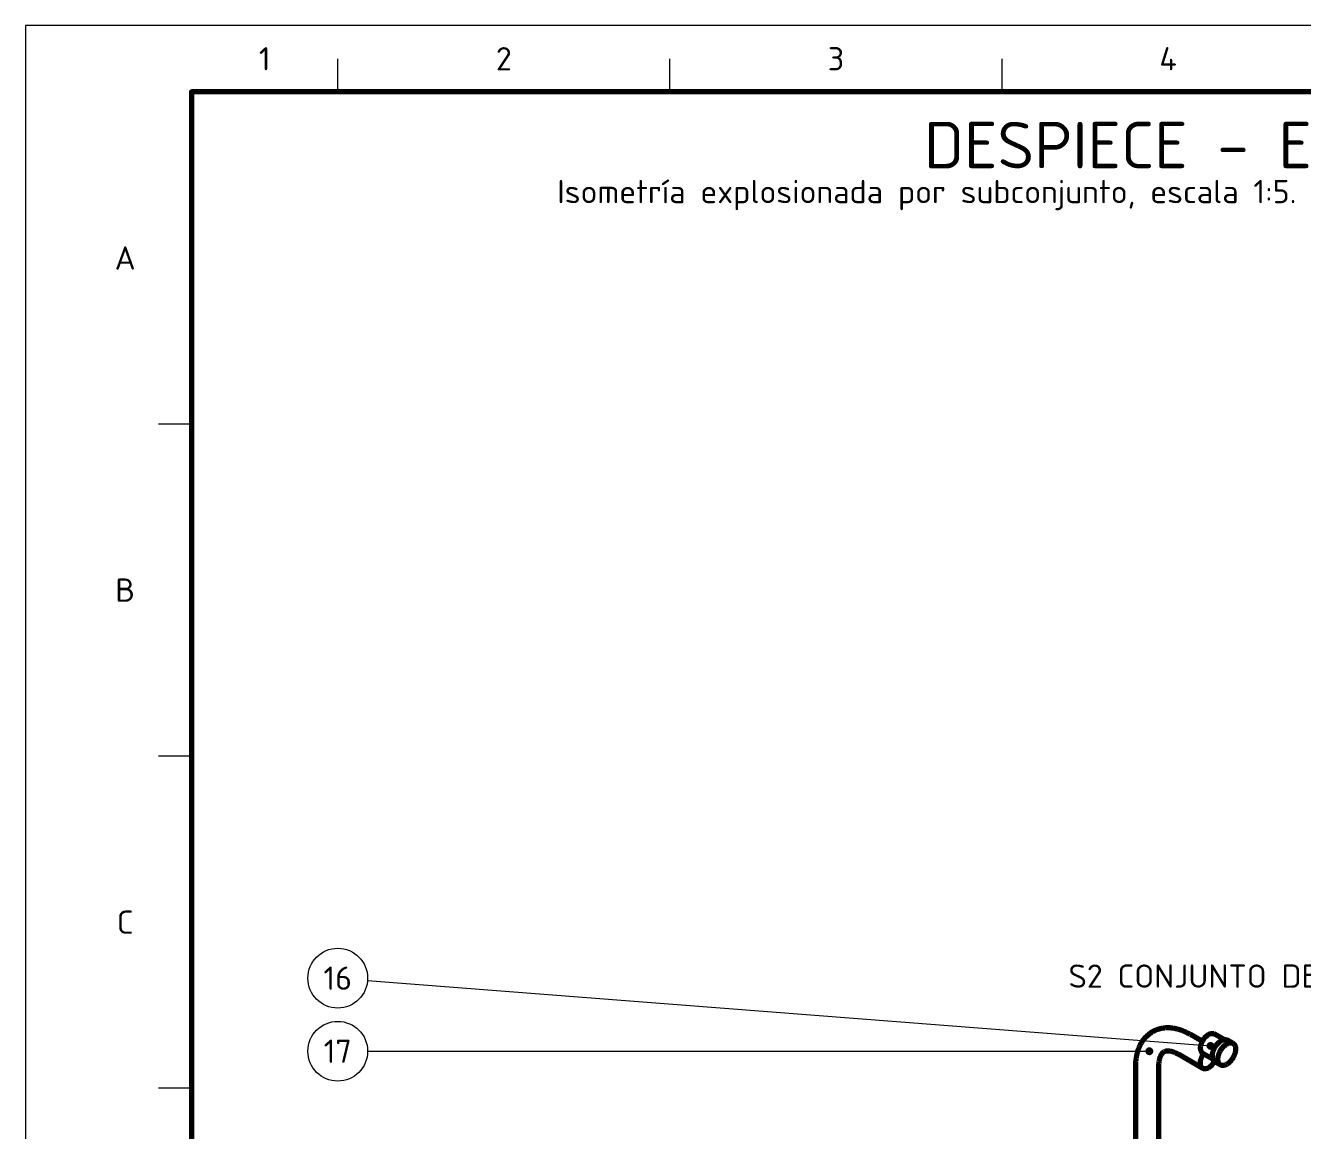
# Model space of a CAD drawing. Header units: millimetres. Extents: x 0 to 594, y 0 to 420.
# Drawn here: x 0 to 192.2, y 253.6 to 420 of the extents above; entities that cross this region are included whole.
import ezdxf
from ezdxf.enums import TextEntityAlignment as Align

# ---------------------------------------------------------------- set-up
doc = ezdxf.new("R2010")
doc.units = ezdxf.units.MM
for name, color, linetype, lineweight in [('01-VISIBLE', 7, 'CONTINUOUS', 70), ('06-TEXTO', 7, 'CONTINUOUS', 25), ('07-RECUADRO', 7, 'CONTINUOUS', 70), ('08-FINA', 5, 'CONTINUOUS', 18)]:
    doc.layers.add(name, color=color, linetype=linetype, lineweight=lineweight)
doc.styles.add('ISO3098', font='isocpeur.ttf')

msp = doc.modelspace()

# ---------------------------------------------------------------- hatches: boundary and pattern name
at = {"layer": '08-FINA'}
h = msp.add_hatch(color=7, dxfattribs=at)
h.dxf.hatch_style = 1
edge = h.paths.add_edge_path()
edge.add_arc((169.17, 265.57), 0.6, 0, 360)
h = msp.add_hatch(color=7, dxfattribs=at)
h.dxf.hatch_style = 1
edge = h.paths.add_edge_path()
edge.add_arc((178.38, 266.37), 0.6, 0, 360)

# ---------------------------------------------------------------- linework, layer by layer
at = {"layer": '01-VISIBLE'}
for p, q in [((177.15, 267.04), (175.35, 268.07)), ((180.42, 267.31), (178.92, 268.18)), ((181.76, 266.76), (180.93, 267.24)), ((177.21, 262.98), (173.61, 265.06)), ((178.73, 264.38), (177.23, 265.25)), ((179.88, 263.5), (179.05, 263.98)), ((167.08, 263.3), (167.08, 206.22)), ((170.56, 263.3), (170.56, 206.22))]:
    msp.add_line(p, q, dxfattribs=at)
for points in [[(175.35, 268.07), (175.28, 268.11), (175.21, 268.15), (175.14, 268.19), (175.07, 268.23), (175, 268.27), (174.93, 268.3), (174.85, 268.34), (174.78, 268.38), (174.71, 268.41), (174.64, 268.44), (174.56, 268.48), (174.49, 268.51), (174.42, 268.54), (174.34, 268.57), (174.27, 268.6), (174.19, 268.63), (174.12, 268.66), (174.04, 268.69), (173.97, 268.72), (173.89, 268.74), (173.81, 268.77), (173.74, 268.79), (173.66, 268.82), (173.58, 268.84), (173.51, 268.86), (173.43, 268.88), (173.35, 268.9), (173.27, 268.92), (173.19, 268.94), (173.12, 268.95), (173.04, 268.97), (172.96, 268.98), (172.88, 269), (172.8, 269.01), (172.72, 269.02), (172.64, 269.03), (172.56, 269.04), (172.48, 269.05), (172.4, 269.06), (172.32, 269.07), (172.24, 269.07), (172.16, 269.07), (172.08, 269.08), (172, 269.08), (171.92, 269.08), (171.84, 269.08), (171.76, 269.07), (171.68, 269.07), (171.6, 269.07), (171.52, 269.06), (171.44, 269.05), (171.36, 269.04), (171.28, 269.03), (171.2, 269.02), (171.12, 269.01), (171.04, 268.99), (170.96, 268.98), (170.88, 268.96), (170.8, 268.94), (170.72, 268.92), (170.65, 268.9), (170.57, 268.88), (170.49, 268.86), (170.42, 268.83), (170.34, 268.81), (170.26, 268.78), (170.19, 268.75), (170.11, 268.72), (170.04, 268.69), (169.97, 268.65), (169.89, 268.62), (169.82, 268.58), (169.75, 268.55), (169.68, 268.51), (169.61, 268.47), (169.54, 268.43), (169.47, 268.39), (169.4, 268.34), (169.34, 268.3), (169.27, 268.25), (169.21, 268.21), (169.14, 268.16), (169.08, 268.11), (169.02, 268.06), (168.95, 268.01), (168.89, 267.95), (168.83, 267.9), (168.77, 267.85), (168.72, 267.79), (168.66, 267.73), (168.6, 267.68), (168.55, 267.62), (168.5, 267.56), (168.44, 267.5), (168.39, 267.43), (168.34, 267.37), (168.29, 267.31), (168.24, 267.25), (168.19, 267.18), (168.15, 267.11), (168.1, 267.05), (168.06, 266.98), (168.01, 266.91), (167.97, 266.85), (167.93, 266.78), (167.89, 266.71), (167.85, 266.64), (167.81, 266.57), (167.78, 266.49), (167.74, 266.42), (167.71, 266.35), (167.67, 266.28), (167.64, 266.2), (167.61, 266.13), (167.58, 266.05), (167.55, 265.98), (167.52, 265.9), (167.49, 265.83), (167.46, 265.75), (167.44, 265.68), (167.41, 265.6), (167.39, 265.52), (167.37, 265.45), (167.35, 265.37), (167.33, 265.29), (167.31, 265.21), (167.29, 265.14), (167.27, 265.06), (167.25, 264.98), (167.24, 264.9), (167.22, 264.82), (167.21, 264.74), (167.19, 264.66), (167.18, 264.58), (167.17, 264.5), (167.16, 264.42), (167.15, 264.34), (167.14, 264.26), (167.13, 264.18), (167.12, 264.1), (167.11, 264.02), (167.11, 263.94), (167.1, 263.86), (167.1, 263.78), (167.09, 263.7), (167.09, 263.62), (167.09, 263.54), (167.09, 263.46), (167.08, 263.38), (167.08, 263.3)], [(177.23, 265.25), (177.17, 265.29), (177.11, 265.35), (177.06, 265.41), (177.01, 265.48), (176.98, 265.55), (176.95, 265.62), (176.92, 265.7), (176.91, 265.78), (176.89, 265.86), (176.89, 265.94), (176.88, 266.02), (176.89, 266.1), (176.89, 266.18), (176.9, 266.26), (176.91, 266.34), (176.93, 266.42), (176.95, 266.49), (176.97, 266.57), (176.99, 266.65), (177.02, 266.73), (177.04, 266.8), (177.07, 266.88), (177.11, 266.95), (177.14, 267.02), (177.18, 267.09), (177.21, 267.16), (177.25, 267.23), (177.3, 267.3), (177.34, 267.37), (177.39, 267.44), (177.43, 267.5), (177.48, 267.56), (177.54, 267.63), (177.59, 267.69), (177.64, 267.75), (177.7, 267.8), (177.76, 267.86), (177.82, 267.91), (177.88, 267.96), (177.95, 268.01), (178.01, 268.05), (178.08, 268.09), (178.15, 268.13), (178.23, 268.17), (178.3, 268.2), (178.38, 268.22), (178.46, 268.24), (178.54, 268.25), (178.62, 268.25), (178.7, 268.25), (178.78, 268.24), (178.85, 268.21), (178.92, 268.18)], [(179.05, 263.98), (178.98, 264.03), (178.92, 264.08), (178.87, 264.14), (178.82, 264.2), (178.78, 264.27), (178.75, 264.35), (178.72, 264.42), (178.7, 264.5), (178.68, 264.58), (178.67, 264.66), (178.66, 264.74), (178.66, 264.82), (178.66, 264.9), (178.66, 264.98), (178.67, 265.06), (178.68, 265.14), (178.7, 265.22), (178.71, 265.3), (178.73, 265.37), (178.75, 265.45), (178.77, 265.53), (178.8, 265.6), (178.83, 265.68), (178.85, 265.76), (178.89, 265.83), (178.92, 265.9), (178.95, 265.98), (178.99, 266.05), (179.03, 266.12), (179.07, 266.19), (179.11, 266.26), (179.15, 266.32), (179.2, 266.39), (179.25, 266.45), (179.3, 266.52), (179.35, 266.58), (179.4, 266.64), (179.45, 266.7), (179.51, 266.76), (179.56, 266.82), (179.62, 266.87), (179.68, 266.93), (179.74, 266.98), (179.81, 267.03), (179.87, 267.07), (179.94, 267.12), (180.01, 267.16), (180.08, 267.19), (180.15, 267.23), (180.23, 267.26), (180.31, 267.28), (180.38, 267.3), (180.46, 267.32), (180.54, 267.32), (180.62, 267.32), (180.7, 267.32), (180.78, 267.3), (180.86, 267.27), (180.93, 267.24)], [(171.35, 265.46), (171.28, 265.41), (171.22, 265.36), (171.15, 265.31), (171.1, 265.25), (171.05, 265.18), (171, 265.12), (170.95, 265.05), (170.91, 264.98), (170.87, 264.9), (170.84, 264.83), (170.8, 264.75), (170.78, 264.68), (170.75, 264.6), (170.72, 264.52), (170.7, 264.44), (170.68, 264.36), (170.66, 264.28), (170.64, 264.2), (170.63, 264.12), (170.62, 264.04), (170.6, 263.96), (170.59, 263.88), (170.59, 263.79), (170.58, 263.71), (170.57, 263.63), (170.57, 263.55), (170.57, 263.47), (170.56, 263.38), (170.56, 263.3)], [(173.61, 265.06), (173.54, 265.1), (173.47, 265.14), (173.39, 265.18), (173.32, 265.22), (173.25, 265.25), (173.17, 265.29), (173.1, 265.32), (173.02, 265.35), (172.94, 265.38), (172.87, 265.41), (172.79, 265.44), (172.71, 265.47), (172.63, 265.49), (172.55, 265.51), (172.47, 265.53), (172.39, 265.55), (172.31, 265.56), (172.23, 265.58), (172.15, 265.59), (172.07, 265.59), (171.99, 265.6), (171.9, 265.6), (171.82, 265.59), (171.74, 265.58), (171.66, 265.57), (171.58, 265.55), (171.5, 265.53), (171.42, 265.49), (171.35, 265.46)], [(179.88, 263.5), (179.82, 263.54), (179.76, 263.6), (179.7, 263.66), (179.65, 263.72), (179.61, 263.79), (179.58, 263.86), (179.55, 263.94), (179.53, 264.02), (179.52, 264.1), (179.5, 264.18), (179.5, 264.26), (179.49, 264.34), (179.49, 264.42), (179.5, 264.5), (179.51, 264.58), (179.52, 264.66), (179.53, 264.74), (179.55, 264.81), (179.56, 264.89), (179.58, 264.97), (179.61, 265.05), (179.63, 265.12), (179.66, 265.2), (179.69, 265.27), (179.72, 265.35), (179.75, 265.42), (179.79, 265.49), (179.82, 265.56), (179.86, 265.64), (179.9, 265.71), (179.95, 265.77), (179.99, 265.84), (180.03, 265.91), (180.08, 265.97), (180.13, 266.04), (180.18, 266.1), (180.23, 266.16), (180.29, 266.22), (180.34, 266.28), (180.4, 266.34), (180.46, 266.39), (180.52, 266.44), (180.58, 266.5), (180.64, 266.54), (180.71, 266.59), (180.78, 266.63), (180.84, 266.67), (180.92, 266.71), (180.99, 266.75), (181.06, 266.78), (181.14, 266.8), (181.22, 266.82), (181.3, 266.84), (181.38, 266.84), (181.46, 266.84), (181.54, 266.83), (181.62, 266.82), (181.69, 266.79), (181.76, 266.76)], [(181.76, 266.76), (181.83, 266.71), (181.89, 266.66), (181.95, 266.6), (181.99, 266.53), (182.03, 266.46), (182.07, 266.38), (182.1, 266.31), (182.12, 266.23), (182.13, 266.15), (182.14, 266.07), (182.15, 265.99), (182.15, 265.91), (182.15, 265.82), (182.15, 265.74), (182.14, 265.66), (182.13, 265.58), (182.11, 265.5), (182.1, 265.42), (182.08, 265.34), (182.06, 265.26), (182.03, 265.18), (182, 265.11), (181.98, 265.03), (181.95, 264.95), (181.91, 264.88), (181.88, 264.81), (181.84, 264.73), (181.81, 264.66), (181.77, 264.59), (181.72, 264.52), (181.68, 264.45), (181.64, 264.38), (181.59, 264.32), (181.54, 264.25), (181.49, 264.19), (181.44, 264.12), (181.38, 264.06), (181.33, 264), (181.27, 263.94), (181.21, 263.89), (181.15, 263.83), (181.09, 263.78), (181.03, 263.73), (180.96, 263.68), (180.89, 263.64), (180.82, 263.59)], [(177.21, 262.98), (177.14, 263.03), (177.08, 263.08), (177.03, 263.14), (176.98, 263.21), (176.95, 263.28), (176.92, 263.36), (176.89, 263.43), (176.87, 263.51), (176.86, 263.59), (176.85, 263.67), (176.85, 263.75), (176.85, 263.83), (176.85, 263.92), (176.86, 264), (176.87, 264.08), (176.89, 264.16), (176.91, 264.24), (176.93, 264.31), (176.95, 264.39), (176.97, 264.47), (177, 264.55), (177.03, 264.62), (177.06, 264.7), (177.09, 264.77), (177.13, 264.84), (177.17, 264.91), (177.21, 264.98), (177.25, 265.05), (177.29, 265.12), (177.34, 265.19)], [(178.97, 264.03), (178.93, 263.96), (178.89, 263.89), (178.85, 263.82), (178.8, 263.75), (178.75, 263.68), (178.7, 263.62), (178.64, 263.55), (178.59, 263.49), (178.53, 263.43), (178.47, 263.37), (178.41, 263.31), (178.35, 263.26), (178.29, 263.21), (178.22, 263.16), (178.15, 263.11), (178.08, 263.07)], [(180.82, 263.59), (180.75, 263.55), (180.68, 263.52), (180.6, 263.49), (180.52, 263.46), (180.44, 263.44), (180.36, 263.42), (180.28, 263.41), (180.2, 263.41), (180.12, 263.42), (180.04, 263.44), (179.96, 263.46), (179.88, 263.5)], [(178.08, 263.07), (178.01, 263.03), (177.93, 262.99), (177.85, 262.96), (177.77, 262.94), (177.69, 262.92), (177.61, 262.9), (177.53, 262.9), (177.45, 262.91), (177.36, 262.92), (177.28, 262.95), (177.21, 262.98)]]:
    msp.add_lwpolyline(points, dxfattribs=at)
at = {"layer": '07-RECUADRO'}
msp.add_lwpolyline([(25, 10), (584, 10), (584, 410), (25, 410)], close=True, dxfattribs=at)
at = {"layer": '08-FINA'}
for p, q in [((47, 410), (47, 415)), ((97, 410), (97, 415)), ((147, 410), (147, 415)), ((25, 360), (20, 360)), ((25, 310), (20, 310)), ((51.49, 276.22), (178.38, 266.37)), ((51.5, 265.57), (169.17, 265.57)), ((25, 260), (20, 260))]:
    msp.add_line(p, q, dxfattribs=at)
msp.add_lwpolyline([(0, 0), (594, 0), (594, 420), (0, 420)], close=True, dxfattribs=at)
for centre in [(47, 276.57), (47, 265.57)]:
    msp.add_circle(centre, 4.5, dxfattribs=at)

# ---------------------------------------------------------------- texts
at = {"layer": '06-TEXTO', "style": 'ISO3098'}
for s, height, p in [('1', 3.5, (36, 415)), ('2', 3.5, (72, 415)), ('3', 3.5, (122, 415)), ('4', 3.5, (172, 415)), ('DESPIECE - EXTINTOR ABC 10 KG', 7, (208.5, 402)), ('Isometría explosionada por subconjunto, escala 1:5. Globo = posición del plano FL_MAT_ABC_10kg = código ABC10-NN', 3.5, (208.5, 395)), ('A', 3.5, (15, 385)), ('B', 3.5, (15, 335)), ('C', 3.5, (15, 285)), ('S2 CONJUNTO DE VÁLVULA', 3.5, (187.24, 276.88)), ('16', 3.5, (47, 276.57)), ('17', 3.5, (47, 265.57))]:
    msp.add_text(s, height=height, dxfattribs=at).set_placement(p, align=Align.MIDDLE_CENTER)

doc.saveas('drawing.dxf')
